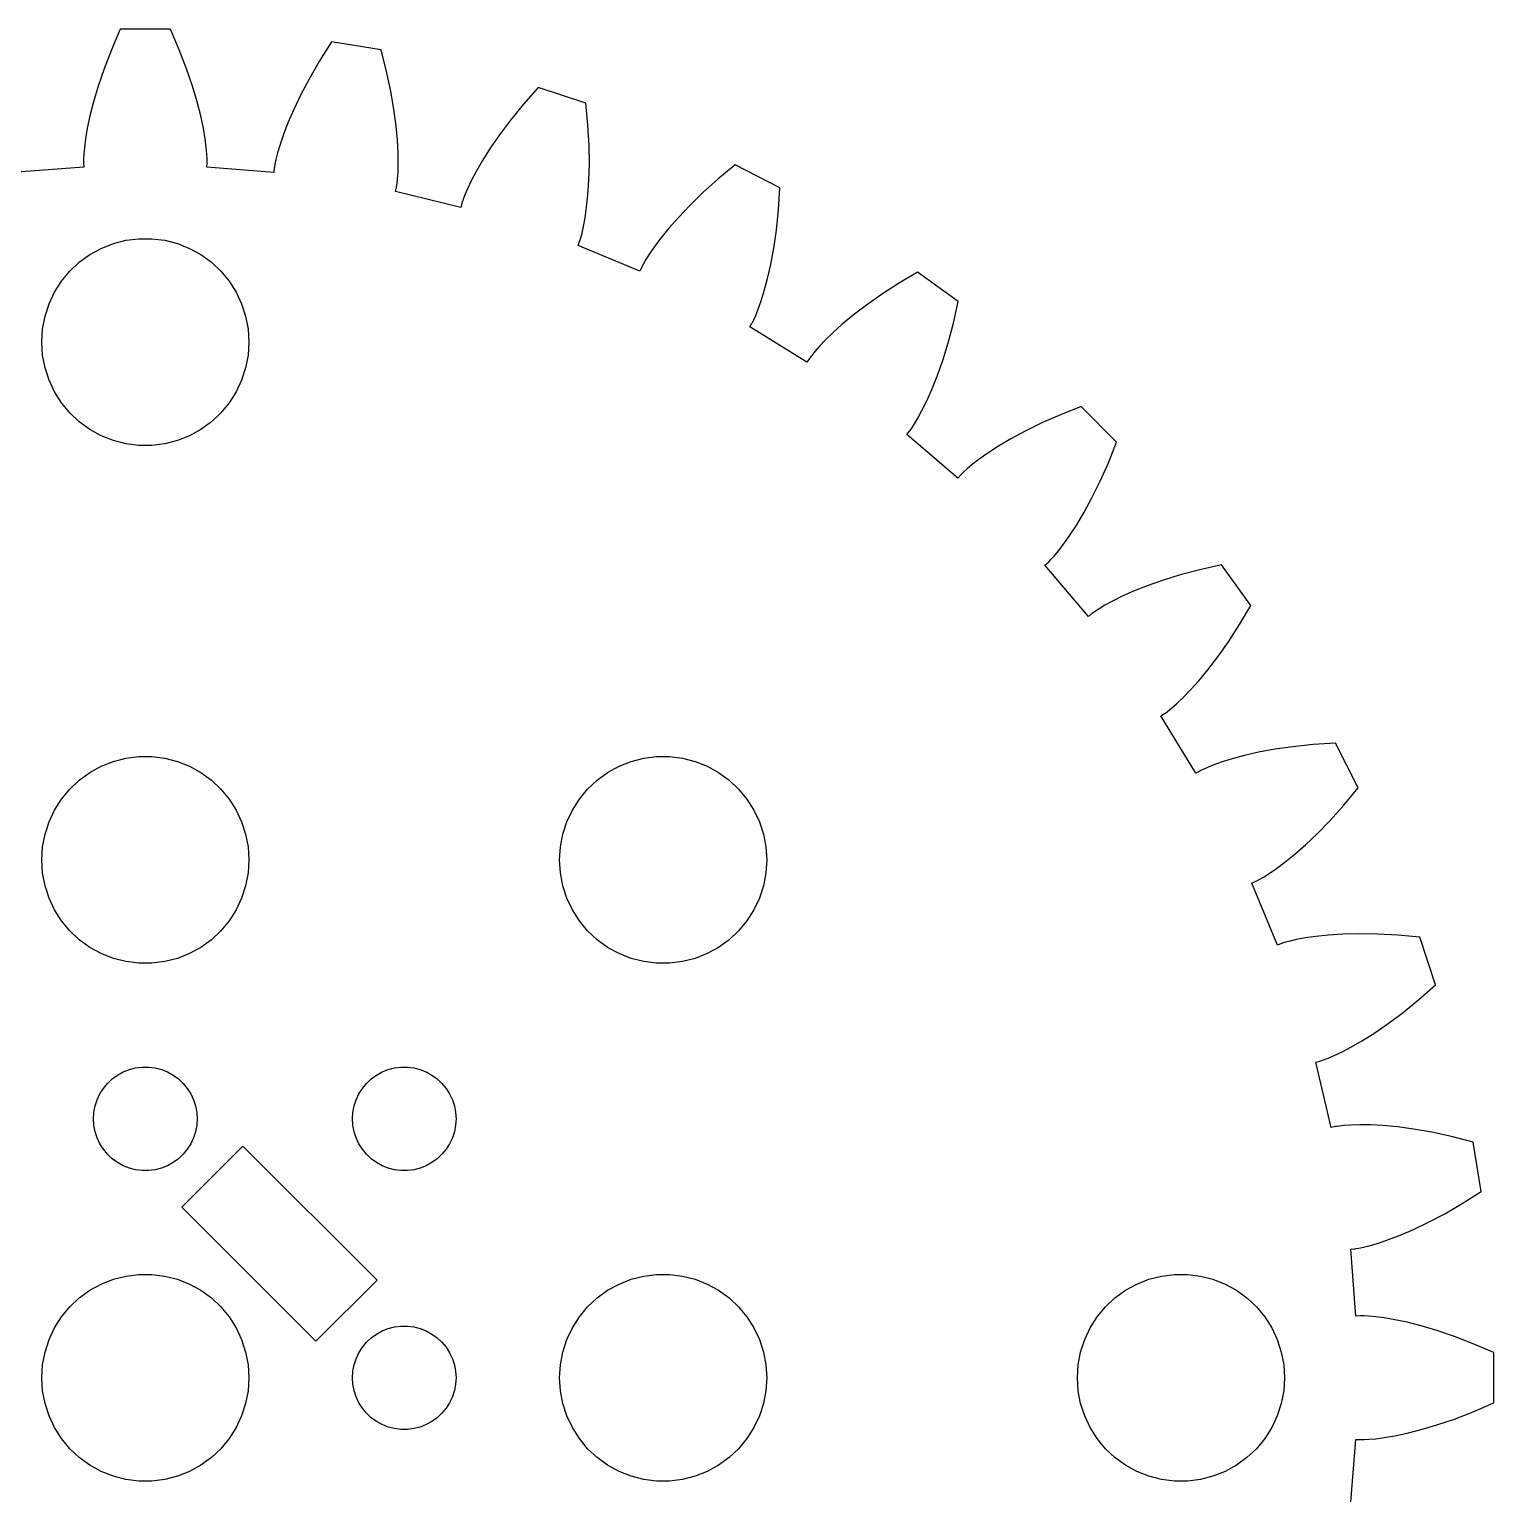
# Model space of a CAD drawing. Header units: metres. Extents: x -39 to 39, y 71 to 259.
# Drawn here: x -3.36 to 39.06, y 216.64 to 259.06 of the extents above; entities that cross this region are included whole.
import ezdxf

# ---------------------------------------------------------------- set-up
doc = ezdxf.new("R2010")
doc.units = ezdxf.units.M

msp = doc.modelspace()

# ---------------------------------------------------------------- linework, layer by layer
for p, q in [((-0.727402, 259.06), (-0.983231, 258.468)), ((0.727402, 259.06), (-0.727402, 259.06)), ((0.983231, 258.468), (0.727402, 259.06)), ((-0.983231, 258.468), (-1.1951, 257.919)), ((1.1951, 257.919), (0.983231, 258.468)), ((5.39183, 258.693), (5.0466, 258.148)), ((6.82874, 258.465), (5.39183, 258.693)), ((6.98885, 257.841), (6.82874, 258.465)), ((5.0466, 258.148), (4.75145, 257.639)), ((-1.1951, 257.919), (-1.36684, 257.415)), ((1.36684, 257.415), (1.1951, 257.919)), ((4.75145, 257.639), (4.50298, 257.168)), ((7.11221, 257.265), (6.98885, 257.841)), ((-1.36684, 257.415), (-1.50243, 256.958)), ((1.50243, 256.958), (1.36684, 257.415)), ((4.50298, 257.168), (4.29761, 256.738)), ((7.20299, 256.741), (7.11221, 257.265)), ((11.3783, 257.373), (10.9522, 256.889)), ((12.7619, 256.923), (11.3783, 257.373)), ((-1.50243, 256.958), (-1.60591, 256.551)), ((1.60591, 256.551), (1.50243, 256.958)), ((4.29761, 256.738), (4.13165, 256.352)), ((7.26546, 256.268), (7.20299, 256.741)), ((10.9522, 256.889), (10.581, 256.432)), ((12.8224, 256.281), (12.7619, 256.923)), ((-1.60591, 256.551), (-1.68147, 256.194)), ((1.68147, 256.194), (1.60591, 256.551)), ((4.13165, 256.352), (4.00127, 256.012)), ((7.30394, 255.85), (7.26546, 256.268)), ((10.581, 256.432), (10.2619, 256.006)), ((12.8542, 255.694), (12.8224, 256.281)), ((-1.73337, 255.89), (-1.76591, 255.64)), ((-1.68147, 256.194), (-1.73337, 255.89)), ((1.73337, 255.89), (1.68147, 256.194)), ((1.76591, 255.64), (1.73337, 255.89)), ((4.00127, 256.012), (3.90248, 255.72)), ((7.32281, 255.486), (7.30394, 255.85)), ((10.2619, 256.006), (9.99182, 255.614)), ((-1.78348, 255.445), (-1.79051, 255.305)), ((-1.76591, 255.64), (-1.78348, 255.445)), ((1.78348, 255.445), (1.76591, 255.64)), ((1.79051, 255.305), (1.78348, 255.445)), ((3.83121, 255.478), (3.78329, 255.288)), ((3.90248, 255.72), (3.83121, 255.478)), ((7.32652, 255.177), (7.32281, 255.486)), ((9.99182, 255.614), (9.7675, 255.258)), ((12.8618, 255.161), (12.8542, 255.694)), ((-1.78416, 255.063), (-3.72354, 254.917)), ((-1.79051, 255.305), (-1.79146, 255.221)), ((-1.79146, 255.221), (-1.79077, 255.193)), ((-1.79077, 255.193), (-1.78416, 255.063)), ((1.78448, 255.069), (1.79077, 255.193)), ((3.72285, 254.91), (1.78448, 255.069)), ((1.79146, 255.221), (1.79051, 255.305)), ((1.79077, 255.193), (1.79146, 255.221)), ((3.73665, 255.04), (3.72285, 254.91)), ((3.74036, 255.068), (3.73665, 255.04)), ((3.75444, 255.15), (3.74036, 255.068)), ((3.78329, 255.288), (3.75444, 255.15)), ((7.31955, 254.925), (7.32652, 255.177)), ((9.7675, 255.258), (9.58549, 254.943)), ((12.8496, 254.685), (12.8618, 255.161)), ((17.0846, 255.133), (16.5881, 254.722)), ((18.3809, 254.472), (17.0846, 255.133)), ((7.27916, 254.507), (7.29138, 254.59)), ((7.29138, 254.59), (7.30634, 254.73)), ((7.30634, 254.73), (7.31955, 254.925)), ((9.44223, 254.67), (9.33398, 254.442)), ((9.58549, 254.943), (9.44223, 254.67)), ((12.8221, 254.266), (12.8496, 254.685)), ((16.5881, 254.722), (16.15, 254.329)), ((7.24858, 254.359), (7.27411, 254.48)), ((9.13821, 253.898), (7.24858, 254.359)), ((7.27411, 254.48), (7.27916, 254.507)), ((9.20697, 254.13), (9.18008, 254.051)), ((9.2569, 254.261), (9.20697, 254.13)), ((9.33398, 254.442), (9.2569, 254.261)), ((12.7838, 253.903), (12.8221, 254.266)), ((16.15, 254.329), (15.7682, 253.958)), ((18.3402, 253.829), (18.3809, 254.472)), ((9.17209, 254.024), (9.13821, 253.898)), ((9.18008, 254.051), (9.17209, 254.024)), ((12.7393, 253.598), (12.7838, 253.903)), ((15.7682, 253.958), (15.44, 253.612)), ((18.2797, 253.244), (18.3402, 253.829)), ((12.6493, 253.159), (12.693, 253.35)), ((12.693, 253.35), (12.7393, 253.598)), ((15.1628, 253.296), (14.9337, 253.013)), ((15.44, 253.612), (15.1628, 253.296)), ((-1.27733, 252.714), (-0.927048, 252.853)), ((-0.927048, 252.853), (-0.562134, 252.947)), ((-0.562134, 252.947), (-0.18837, 252.994)), ((-0.18837, 252.994), (0.18837, 252.994)), ((0.18837, 252.994), (0.562134, 252.947)), ((0.562134, 252.947), (0.927048, 252.853)), ((0.927048, 252.853), (1.27733, 252.714)), ((12.5342, 252.802), (12.5783, 252.917)), ((12.5783, 252.917), (12.5876, 252.944)), ((12.5876, 252.944), (12.6127, 253.024)), ((12.6127, 253.024), (12.6493, 253.159)), ((14.9337, 253.013), (14.7495, 252.766)), ((18.2039, 252.716), (18.2797, 253.244)), ((-1.91226, 252.312), (-1.60747, 252.533)), ((-1.60747, 252.533), (-1.27733, 252.714)), ((1.27733, 252.714), (1.60747, 252.533)), ((1.60747, 252.533), (1.91226, 252.312)), ((14.3286, 252.051), (12.5342, 252.802)), ((14.6069, 252.557), (14.5026, 252.391)), ((14.7495, 252.766), (14.6069, 252.557)), ((18.1174, 252.248), (18.2039, 252.716)), ((-2.42705, 251.763), (-2.1869, 252.054)), ((-2.1869, 252.054), (-1.91226, 252.312)), ((1.91226, 252.312), (2.1869, 252.054)), ((2.1869, 252.054), (2.42705, 251.763)), ((14.3817, 252.17), (14.3286, 252.051)), ((14.3938, 252.195), (14.3817, 252.17)), ((14.4328, 252.27), (14.3938, 252.195)), ((14.5026, 252.391), (14.4328, 252.27)), ((18.0246, 251.838), (18.1174, 252.248)), ((22.3703, 252.028), (21.8155, 251.699)), ((23.5472, 251.172), (22.3703, 252.028)), ((-2.62891, 251.445), (-2.42705, 251.763)), ((2.42705, 251.763), (2.62891, 251.445)), ((17.9301, 251.486), (18.0246, 251.838)), ((21.8155, 251.699), (21.3214, 251.38)), ((-2.78932, 251.104), (-2.62891, 251.445)), ((2.62891, 251.445), (2.78932, 251.104)), ((17.7538, 250.954), (17.8384, 251.192)), ((17.8384, 251.192), (17.9301, 251.486)), ((21.3214, 251.38), (20.8862, 251.073)), ((23.4064, 250.543), (23.5472, 251.172)), ((-2.97633, 250.376), (-2.90575, 250.746)), ((-2.90575, 250.746), (-2.78932, 251.104)), ((2.78932, 251.104), (2.90575, 250.746)), ((2.90575, 250.746), (2.97633, 250.376)), ((17.6235, 250.644), (17.6808, 250.772)), ((17.6808, 250.772), (17.7538, 250.954)), ((20.508, 250.783), (20.1848, 250.514)), ((20.8862, 251.073), (20.508, 250.783)), ((-3, 250), (-2.97633, 250.376)), ((2.97633, 250.376), (3, 250)), ((17.5112, 250.437), (17.5728, 250.544)), ((19.1661, 249.415), (17.5112, 250.437)), ((17.5728, 250.544), (17.5862, 250.569)), ((17.5862, 250.569), (17.6235, 250.644)), ((20.1848, 250.514), (19.9142, 250.27)), ((23.2551, 249.975), (23.4064, 250.543)), ((-2.97633, 249.624), (-3, 250)), ((3, 250), (2.97633, 249.624)), ((19.5202, 249.872), (19.3912, 249.724)), ((19.6936, 250.055), (19.5202, 249.872)), ((19.9142, 250.27), (19.6936, 250.055)), ((23.0978, 249.466), (23.2551, 249.975)), ((-2.90575, 249.254), (-2.97633, 249.624)), ((2.97633, 249.624), (2.90575, 249.254)), ((19.2371, 249.524), (19.1661, 249.415)), ((19.253, 249.547), (19.2371, 249.524)), ((19.3032, 249.615), (19.253, 249.547)), ((19.3912, 249.724), (19.3032, 249.615)), ((22.939, 249.017), (23.0978, 249.466)), ((-2.78932, 248.896), (-2.90575, 249.254)), ((2.90575, 249.254), (2.78932, 248.896)), ((22.7832, 248.626), (22.939, 249.017)), ((-2.62891, 248.555), (-2.78932, 248.896)), ((2.78932, 248.896), (2.62891, 248.555)), ((22.6349, 248.294), (22.7832, 248.626)), ((-2.42705, 248.237), (-2.62891, 248.555)), ((-2.1869, 247.946), (-2.42705, 248.237)), ((2.42705, 248.237), (2.1869, 247.946)), ((2.62891, 248.555), (2.42705, 248.237)), ((22.4982, 248.017), (22.6349, 248.294)), ((-1.91226, 247.688), (-2.1869, 247.946)), ((2.1869, 247.946), (1.91226, 247.688)), ((22.2769, 247.627), (22.3775, 247.796)), ((22.3775, 247.796), (22.4982, 248.017)), ((26.5058, 247.896), (25.9677, 247.658)), ((27.105, 248.134), (26.5058, 247.896)), ((28.1337, 247.105), (27.105, 248.134)), ((-1.60747, 247.467), (-1.91226, 247.688)), ((-1.27733, 247.286), (-1.60747, 247.467)), ((1.60747, 247.467), (1.27733, 247.286)), ((1.91226, 247.688), (1.60747, 247.467)), ((22.057, 247.323), (22.1346, 247.419)), ((23.5317, 246.055), (22.057, 247.323)), ((22.1346, 247.419), (22.1517, 247.441)), ((22.1517, 247.441), (22.2003, 247.51)), ((22.2003, 247.51), (22.2769, 247.627)), ((25.4899, 247.423), (25.071, 247.196)), ((25.9677, 247.658), (25.4899, 247.423)), ((-0.927048, 247.147), (-1.27733, 247.286)), ((-0.562134, 247.053), (-0.927048, 247.147)), ((-0.18837, 247.006), (-0.562134, 247.053)), ((0.18837, 247.006), (-0.18837, 247.006)), ((0.562134, 247.053), (0.18837, 247.006)), ((0.927048, 247.147), (0.562134, 247.053)), ((1.27733, 247.286), (0.927048, 247.147)), ((24.7098, 246.981), (24.4043, 246.782)), ((25.071, 247.196), (24.7098, 246.981)), ((27.8963, 246.506), (28.1337, 247.105)), ((24.1527, 246.604), (23.9529, 246.45)), ((24.4043, 246.782), (24.1527, 246.604)), ((27.6578, 245.968), (27.8963, 246.506)), ((23.6189, 246.151), (23.5317, 246.055)), ((23.6382, 246.172), (23.6189, 246.151)), ((23.6983, 246.23), (23.6382, 246.172)), ((23.8023, 246.324), (23.6983, 246.23)), ((23.9529, 246.45), (23.8023, 246.324)), ((27.4229, 245.49), (27.6578, 245.968)), ((27.1958, 245.071), (27.4229, 245.49)), ((26.9809, 244.71), (27.1958, 245.071)), ((26.6041, 244.153), (26.7823, 244.404)), ((26.7823, 244.404), (26.9809, 244.71)), ((26.3245, 243.802), (26.4502, 243.953)), ((26.4502, 243.953), (26.6041, 244.153)), ((26.0597, 243.536), (26.1514, 243.619)), ((27.3178, 242.053), (26.0597, 243.536)), ((26.1514, 243.619), (26.1717, 243.638)), ((26.1717, 243.638), (26.2305, 243.698)), ((26.2305, 243.698), (26.3245, 243.802)), ((31.1724, 243.547), (30.5434, 243.406)), ((32.0275, 242.37), (31.1724, 243.547)), ((29.4659, 243.098), (29.0167, 242.939)), ((29.9747, 243.255), (29.4659, 243.098)), ((30.5434, 243.406), (29.9747, 243.255)), ((28.6263, 242.783), (28.2935, 242.635)), ((29.0167, 242.939), (28.6263, 242.783)), ((27.6273, 242.277), (27.5099, 242.2)), ((27.7957, 242.378), (27.6273, 242.277)), ((28.0172, 242.498), (27.7957, 242.378)), ((28.2935, 242.635), (28.0172, 242.498)), ((31.6993, 241.816), (32.0275, 242.37)), ((27.4191, 242.135), (27.3178, 242.053)), ((27.4413, 242.152), (27.4191, 242.135)), ((27.5099, 242.2), (27.4413, 242.152)), ((31.3796, 241.321), (31.6993, 241.816)), ((31.0728, 240.886), (31.3796, 241.321)), ((30.7829, 240.508), (31.0728, 240.886)), ((30.2702, 239.914), (30.5141, 240.185)), ((30.5141, 240.185), (30.7829, 240.508)), ((29.8716, 239.52), (30.0549, 239.694)), ((30.0549, 239.694), (30.2702, 239.914)), ((29.5473, 239.253), (29.6148, 239.303)), ((29.6148, 239.303), (29.7239, 239.391)), ((29.7239, 239.391), (29.8716, 239.52)), ((29.4207, 239.17), (29.5243, 239.237)), ((30.4313, 237.508), (29.4207, 239.17)), ((29.5243, 239.237), (29.5473, 239.253)), ((-0.562134, 237.947), (-0.18837, 237.994)), ((-0.18837, 237.994), (0.18837, 237.994)), ((0.18837, 237.994), (0.562134, 237.947)), ((14.4379, 237.947), (14.8116, 237.994)), ((14.8116, 237.994), (15.1884, 237.994)), ((15.1884, 237.994), (15.5621, 237.947)), ((31.8379, 238.025), (31.4861, 237.93)), ((32.2479, 238.117), (31.8379, 238.025)), ((32.7164, 238.204), (32.2479, 238.117)), ((33.2435, 238.28), (32.7164, 238.204)), ((33.8289, 238.34), (33.2435, 238.28)), ((34.4722, 238.381), (33.8289, 238.34)), ((35.1327, 237.085), (34.4722, 238.381)), ((-1.60747, 237.533), (-1.27733, 237.714)), ((-1.27733, 237.714), (-0.927048, 237.853)), ((-0.927048, 237.853), (-0.562134, 237.947)), ((0.562134, 237.947), (0.927048, 237.853)), ((0.927048, 237.853), (1.27733, 237.714)), ((1.27733, 237.714), (1.60747, 237.533)), ((13.3925, 237.533), (13.7227, 237.714)), ((13.7227, 237.714), (14.0729, 237.853)), ((14.0729, 237.853), (14.4379, 237.947)), ((15.5621, 237.947), (15.927, 237.853)), ((15.927, 237.853), (16.2773, 237.714)), ((16.2773, 237.714), (16.6075, 237.533)), ((30.5441, 237.573), (30.4313, 237.508)), ((30.5688, 237.586), (30.5441, 237.573)), ((30.6441, 237.623), (30.5688, 237.586)), ((30.772, 237.681), (30.6441, 237.623)), ((30.9541, 237.754), (30.772, 237.681)), ((31.1917, 237.838), (30.9541, 237.754)), ((31.4861, 237.93), (31.1917, 237.838)), ((-2.1869, 237.054), (-1.91226, 237.312)), ((-1.91226, 237.312), (-1.60747, 237.533)), ((1.60747, 237.533), (1.91226, 237.312)), ((1.91226, 237.312), (2.1869, 237.054)), ((12.8131, 237.054), (13.0877, 237.312)), ((13.0877, 237.312), (13.3925, 237.533)), ((16.6075, 237.533), (16.9123, 237.312)), ((16.9123, 237.312), (17.1869, 237.054)), ((-2.62891, 236.445), (-2.42705, 236.763)), ((-2.42705, 236.763), (-2.1869, 237.054)), ((2.1869, 237.054), (2.42705, 236.763)), ((2.42705, 236.763), (2.62891, 236.445)), ((12.3711, 236.445), (12.5729, 236.763)), ((12.5729, 236.763), (12.8131, 237.054)), ((17.1869, 237.054), (17.427, 236.763)), ((17.427, 236.763), (17.6289, 236.445)), ((34.7217, 236.588), (35.1327, 237.085)), ((-2.78932, 236.104), (-2.62891, 236.445)), ((2.62891, 236.445), (2.78932, 236.104)), ((12.2107, 236.104), (12.3711, 236.445)), ((17.6289, 236.445), (17.7893, 236.104)), ((34.3286, 236.15), (34.7217, 236.588)), ((-2.90575, 235.746), (-2.78932, 236.104)), ((2.78932, 236.104), (2.90575, 235.746)), ((12.0942, 235.746), (12.2107, 236.104)), ((17.7893, 236.104), (17.9057, 235.746)), ((33.9575, 235.768), (34.3286, 236.15)), ((-2.97633, 235.376), (-2.90575, 235.746)), ((2.90575, 235.746), (2.97633, 235.376)), ((12.0237, 235.376), (12.0942, 235.746)), ((17.9057, 235.746), (17.9763, 235.376)), ((33.2961, 235.163), (33.6121, 235.44)), ((33.6121, 235.44), (33.9575, 235.768)), ((-3, 235), (-2.97633, 235.376)), ((2.97633, 235.376), (3, 235)), ((12, 235), (12.0237, 235.376)), ((17.9763, 235.376), (18, 235)), ((33.0128, 234.934), (33.2961, 235.163)), ((-2.97633, 234.624), (-3, 235)), ((-2.90575, 234.254), (-2.97633, 234.624)), ((2.97633, 234.624), (2.90575, 234.254)), ((3, 235), (2.97633, 234.624)), ((12.0237, 234.624), (12, 235)), ((12.0942, 234.254), (12.0237, 234.624)), ((17.9763, 234.624), (17.9057, 234.254)), ((18, 235), (17.9763, 234.624)), ((32.3914, 234.503), (32.5575, 234.607)), ((32.5575, 234.607), (32.7656, 234.749)), ((32.7656, 234.749), (33.0128, 234.934)), ((-2.78932, 233.896), (-2.90575, 234.254)), ((2.90575, 234.254), (2.78932, 233.896)), ((12.2107, 233.896), (12.0942, 234.254)), ((17.9057, 234.254), (17.7893, 233.896)), ((32.0573, 234.331), (32.1701, 234.382)), ((32.7955, 232.532), (32.0573, 234.331)), ((32.1701, 234.382), (32.1954, 234.394)), ((32.1954, 234.394), (32.2699, 234.433)), ((32.2699, 234.433), (32.3914, 234.503)), ((-2.62891, 233.555), (-2.78932, 233.896)), ((2.78932, 233.896), (2.62891, 233.555)), ((12.3711, 233.555), (12.2107, 233.896)), ((17.7893, 233.896), (17.6289, 233.555)), ((-2.42705, 233.237), (-2.62891, 233.555)), ((2.62891, 233.555), (2.42705, 233.237)), ((12.5729, 233.237), (12.3711, 233.555)), ((17.6289, 233.555), (17.427, 233.237)), ((-2.1869, 232.946), (-2.42705, 233.237)), ((-1.91226, 232.688), (-2.1869, 232.946)), ((2.1869, 232.946), (1.91226, 232.688)), ((2.42705, 233.237), (2.1869, 232.946)), ((12.8131, 232.946), (12.5729, 233.237)), ((13.0877, 232.688), (12.8131, 232.946)), ((17.1869, 232.946), (16.9123, 232.688)), ((17.427, 233.237), (17.1869, 232.946)), ((-1.60747, 232.467), (-1.91226, 232.688)), ((1.91226, 232.688), (1.60747, 232.467)), ((13.3925, 232.467), (13.0877, 232.688)), ((16.9123, 232.688), (16.6075, 232.467)), ((32.9171, 232.578), (32.7955, 232.532)), ((32.9435, 232.588), (32.9171, 232.578)), ((33.0238, 232.613), (32.9435, 232.588)), ((33.159, 232.649), (33.0238, 232.613)), ((33.3503, 232.693), (33.159, 232.649)), ((33.5982, 232.739), (33.3503, 232.693)), ((33.9033, 232.784), (33.5982, 232.739)), ((34.2656, 232.822), (33.9033, 232.784)), ((34.6851, 232.85), (34.2656, 232.822)), ((35.1614, 232.862), (34.6851, 232.85)), ((35.6938, 232.854), (35.1614, 232.862)), ((36.2815, 232.822), (35.6938, 232.854)), ((36.9232, 232.762), (36.2815, 232.822)), ((37.3728, 231.378), (36.9232, 232.762)), ((-1.27733, 232.286), (-1.60747, 232.467)), ((-0.927048, 232.147), (-1.27733, 232.286)), ((-0.562134, 232.053), (-0.927048, 232.147)), ((-0.18837, 232.006), (-0.562134, 232.053)), ((0.562134, 232.053), (0.18837, 232.006)), ((0.927048, 232.147), (0.562134, 232.053)), ((1.27733, 232.286), (0.927048, 232.147)), ((1.60747, 232.467), (1.27733, 232.286)), ((13.7227, 232.286), (13.3925, 232.467)), ((14.0729, 232.147), (13.7227, 232.286)), ((14.4379, 232.053), (14.0729, 232.147)), ((14.8116, 232.006), (14.4379, 232.053)), ((15.5621, 232.053), (15.1884, 232.006)), ((15.927, 232.147), (15.5621, 232.053)), ((16.2773, 232.286), (15.927, 232.147)), ((16.6075, 232.467), (16.2773, 232.286)), ((0.18837, 232.006), (-0.18837, 232.006)), ((15.1884, 232.006), (14.8116, 232.006)), ((36.8892, 230.952), (37.3728, 231.378)), ((36.4324, 230.581), (36.8892, 230.952)), ((36.0061, 230.262), (36.4324, 230.581)), ((35.2581, 229.768), (35.6136, 229.992)), ((35.6136, 229.992), (36.0061, 230.262)), ((34.6695, 229.442), (34.9425, 229.585)), ((34.9425, 229.585), (35.2581, 229.768)), ((33.9045, 229.14), (34.0238, 229.172)), ((34.3522, 227.247), (33.9045, 229.14)), ((34.0238, 229.172), (34.0507, 229.18)), ((34.0507, 229.18), (34.1304, 229.207)), ((34.1304, 229.207), (34.2613, 229.257)), ((34.2613, 229.257), (34.4417, 229.334)), ((34.4417, 229.334), (34.6695, 229.442)), ((-1.09344, 228.527), (-0.956131, 228.656)), ((-0.956131, 228.656), (-0.803726, 228.766)), ((-0.803726, 228.766), (-0.638657, 228.857)), ((-0.638657, 228.857), (-0.463516, 228.927)), ((-0.463516, 228.927), (-0.281067, 228.973)), ((-0.281067, 228.973), (-0.094177, 228.997)), ((-0.094177, 228.997), (0.094177, 228.997)), ((0.094177, 228.997), (0.281067, 228.973)), ((0.281067, 228.973), (0.463516, 228.927)), ((0.463516, 228.927), (0.638657, 228.857)), ((0.638657, 228.857), (0.803726, 228.766)), ((0.803726, 228.766), (0.956131, 228.656)), ((0.956131, 228.656), (1.09344, 228.527)), ((6.40654, 228.527), (6.54385, 228.656)), ((6.54385, 228.656), (6.69626, 228.766)), ((6.69626, 228.766), (6.86133, 228.857)), ((6.86133, 228.857), (7.03647, 228.927)), ((7.03647, 228.927), (7.21892, 228.973)), ((7.21892, 228.973), (7.40581, 228.997)), ((7.40581, 228.997), (7.59418, 228.997)), ((7.59418, 228.997), (7.78107, 228.973)), ((7.78107, 228.973), (7.96352, 228.927)), ((7.96352, 228.927), (8.13866, 228.857)), ((8.13866, 228.857), (8.30373, 228.766)), ((8.30373, 228.766), (8.45613, 228.656)), ((8.45613, 228.656), (8.59344, 228.527)), ((-1.31445, 228.223), (-1.21352, 228.382)), ((-1.21352, 228.382), (-1.09344, 228.527)), ((1.09344, 228.527), (1.21352, 228.382)), ((1.21352, 228.382), (1.31445, 228.223)), ((6.18553, 228.223), (6.28647, 228.382)), ((6.28647, 228.382), (6.40654, 228.527)), ((8.59344, 228.527), (8.71352, 228.382)), ((8.71352, 228.382), (8.81445, 228.223)), ((-1.48816, 227.688), (-1.45287, 227.873)), ((-1.45287, 227.873), (-1.39465, 228.052)), ((-1.39465, 228.052), (-1.31445, 228.223)), ((1.31445, 228.223), (1.39465, 228.052)), ((1.39465, 228.052), (1.45287, 227.873)), ((1.45287, 227.873), (1.48816, 227.688)), ((6.01183, 227.688), (6.04712, 227.873)), ((6.04712, 227.873), (6.10533, 228.052)), ((6.10533, 228.052), (6.18553, 228.223)), ((8.81445, 228.223), (8.89465, 228.052)), ((8.89465, 228.052), (8.95287, 227.873)), ((8.95287, 227.873), (8.98816, 227.688)), ((-1.5, 227.5), (-1.48816, 227.688)), ((-1.48816, 227.312), (-1.5, 227.5)), ((1.48816, 227.688), (1.5, 227.5)), ((1.5, 227.5), (1.48816, 227.312)), ((6, 227.5), (6.01183, 227.688)), ((6.01183, 227.312), (6, 227.5)), ((8.98816, 227.688), (9, 227.5)), ((9, 227.5), (8.98816, 227.312)), ((-1.45287, 227.127), (-1.48816, 227.312)), ((-1.39465, 226.948), (-1.45287, 227.127)), ((1.45287, 227.127), (1.39465, 226.948)), ((1.48816, 227.312), (1.45287, 227.127)), ((6.04712, 227.127), (6.01183, 227.312)), ((6.10533, 226.948), (6.04712, 227.127)), ((8.95287, 227.127), (8.89465, 226.948)), ((8.98816, 227.312), (8.95287, 227.127)), ((34.4795, 227.274), (34.3522, 227.247)), ((34.5071, 227.279), (34.4795, 227.274)), ((34.5903, 227.291), (34.5071, 227.279)), ((34.7296, 227.306), (34.5903, 227.291)), ((34.9253, 227.32), (34.7296, 227.306)), ((35.1774, 227.327), (34.9253, 227.32)), ((35.4857, 227.323), (35.1774, 227.327)), ((35.8496, 227.304), (35.4857, 227.323)), ((36.2682, 227.265), (35.8496, 227.304)), ((36.7405, 227.203), (36.2682, 227.265)), ((37.2652, 227.112), (36.7405, 227.203)), ((37.8407, 226.989), (37.2652, 227.112)), ((38.465, 226.829), (37.8407, 226.989)), ((-1.31445, 226.777), (-1.39465, 226.948)), ((-1.21352, 226.618), (-1.31445, 226.777)), ((-1.09344, 226.473), (-1.21352, 226.618)), ((1.05664, 224.943), (2.8244, 226.711)), ((1.21352, 226.618), (1.09344, 226.473)), ((1.31445, 226.777), (1.21352, 226.618)), ((1.39465, 226.948), (1.31445, 226.777)), ((2.8244, 226.711), (6.71112, 222.824)), ((6.18553, 226.777), (6.10533, 226.948)), ((6.28647, 226.618), (6.18553, 226.777)), ((6.40654, 226.473), (6.28647, 226.618)), ((8.71352, 226.618), (8.59344, 226.473)), ((8.81445, 226.777), (8.71352, 226.618)), ((8.89465, 226.948), (8.81445, 226.777)), ((38.6926, 225.392), (38.465, 226.829)), ((-0.956131, 226.344), (-1.09344, 226.473)), ((-0.803726, 226.234), (-0.956131, 226.344)), ((-0.638657, 226.143), (-0.803726, 226.234)), ((-0.463516, 226.073), (-0.638657, 226.143)), ((0.638657, 226.143), (0.463516, 226.073)), ((0.803726, 226.234), (0.638657, 226.143)), ((0.956131, 226.344), (0.803726, 226.234)), ((1.09344, 226.473), (0.956131, 226.344)), ((6.54385, 226.344), (6.40654, 226.473)), ((6.69626, 226.234), (6.54385, 226.344)), ((6.86133, 226.143), (6.69626, 226.234)), ((7.03647, 226.073), (6.86133, 226.143)), ((8.13866, 226.143), (7.96352, 226.073)), ((8.30373, 226.234), (8.13866, 226.143)), ((8.45613, 226.344), (8.30373, 226.234)), ((8.59344, 226.473), (8.45613, 226.344)), ((-0.281067, 226.027), (-0.463516, 226.073)), ((-0.094177, 226.003), (-0.281067, 226.027)), ((0.094177, 226.003), (-0.094177, 226.003)), ((0.281067, 226.027), (0.094177, 226.003)), ((0.463516, 226.073), (0.281067, 226.027)), ((7.21892, 226.027), (7.03647, 226.073)), ((7.40581, 226.003), (7.21892, 226.027)), ((7.59418, 226.003), (7.40581, 226.003)), ((7.78107, 226.027), (7.59418, 226.003)), ((7.96352, 226.073), (7.78107, 226.027)), ((38.1483, 225.047), (38.6926, 225.392)), ((4.94334, 221.057), (1.05664, 224.943)), ((37.6391, 224.751), (38.1483, 225.047)), ((36.7382, 224.298), (37.1682, 224.503)), ((37.1682, 224.503), (37.6391, 224.751)), ((35.7198, 223.902), (36.0118, 224.001)), ((36.0118, 224.001), (36.352, 224.132)), ((36.352, 224.132), (36.7382, 224.298)), ((34.9168, 223.724), (35.0398, 223.737)), ((35.063, 221.784), (34.9168, 223.724)), ((35.0398, 223.737), (35.0676, 223.74)), ((35.0676, 223.74), (35.1505, 223.754)), ((35.1505, 223.754), (35.2876, 223.783)), ((35.2876, 223.783), (35.4778, 223.831)), ((35.4778, 223.831), (35.7198, 223.902)), ((-1.60747, 222.533), (-1.27733, 222.714)), ((-1.27733, 222.714), (-0.927048, 222.853)), ((-0.927048, 222.853), (-0.562134, 222.947)), ((-0.562134, 222.947), (-0.18837, 222.994)), ((-0.18837, 222.994), (0.18837, 222.994)), ((0.18837, 222.994), (0.562134, 222.947)), ((0.562134, 222.947), (0.927048, 222.853)), ((0.927048, 222.853), (1.27733, 222.714)), ((1.27733, 222.714), (1.60747, 222.533)), ((6.71112, 222.824), (4.94334, 221.057)), ((13.3925, 222.533), (13.7227, 222.714)), ((13.7227, 222.714), (14.0729, 222.853)), ((14.0729, 222.853), (14.4379, 222.947)), ((14.4379, 222.947), (14.8116, 222.994)), ((14.8116, 222.994), (15.1884, 222.994)), ((15.1884, 222.994), (15.5621, 222.947)), ((15.5621, 222.947), (15.927, 222.853)), ((15.927, 222.853), (16.2773, 222.714)), ((16.2773, 222.714), (16.6075, 222.533)), ((28.3925, 222.533), (28.7227, 222.714)), ((28.7227, 222.714), (29.0729, 222.853)), ((29.0729, 222.853), (29.4379, 222.947)), ((29.4379, 222.947), (29.8116, 222.994)), ((29.8116, 222.994), (30.1884, 222.994)), ((30.1884, 222.994), (30.5621, 222.947)), ((30.5621, 222.947), (30.927, 222.853)), ((30.927, 222.853), (31.2773, 222.714)), ((31.2773, 222.714), (31.6075, 222.533)), ((-2.1869, 222.054), (-1.91226, 222.312)), ((-1.91226, 222.312), (-1.60747, 222.533)), ((1.60747, 222.533), (1.91226, 222.312)), ((1.91226, 222.312), (2.1869, 222.054)), ((12.8131, 222.054), (13.0877, 222.312)), ((13.0877, 222.312), (13.3925, 222.533)), ((16.6075, 222.533), (16.9123, 222.312)), ((16.9123, 222.312), (17.1869, 222.054)), ((27.8131, 222.054), (28.0877, 222.312)), ((28.0877, 222.312), (28.3925, 222.533)), ((31.6075, 222.533), (31.9123, 222.312)), ((31.9123, 222.312), (32.1869, 222.054)), ((-2.42705, 221.763), (-2.1869, 222.054)), ((2.1869, 222.054), (2.42705, 221.763)), ((12.5729, 221.763), (12.8131, 222.054)), ((17.1869, 222.054), (17.427, 221.763)), ((27.5729, 221.763), (27.8131, 222.054)), ((32.1869, 222.054), (32.427, 221.763)), ((-2.78932, 221.104), (-2.62891, 221.445)), ((-2.62891, 221.445), (-2.42705, 221.763)), ((2.42705, 221.763), (2.62891, 221.445)), ((2.62891, 221.445), (2.78932, 221.104)), ((7.03647, 221.427), (7.21892, 221.473)), ((7.21892, 221.473), (7.40581, 221.497)), ((7.40581, 221.497), (7.59418, 221.497)), ((7.59418, 221.497), (7.78107, 221.473)), ((7.78107, 221.473), (7.96352, 221.427)), ((12.2107, 221.104), (12.3711, 221.445)), ((12.3711, 221.445), (12.5729, 221.763)), ((17.427, 221.763), (17.6289, 221.445)), ((17.6289, 221.445), (17.7893, 221.104)), ((27.2107, 221.104), (27.3711, 221.445)), ((27.3711, 221.445), (27.5729, 221.763)), ((32.427, 221.763), (32.6289, 221.445)), ((32.6289, 221.445), (32.7893, 221.104)), ((35.1929, 221.791), (35.063, 221.784)), ((35.2209, 221.791), (35.1929, 221.791)), ((35.305, 221.791), (35.2209, 221.791)), ((35.445, 221.783), (35.305, 221.791)), ((35.6404, 221.766), (35.445, 221.783)), ((35.8905, 221.733), (35.6404, 221.766)), ((36.1944, 221.681), (35.8905, 221.733)), ((36.5508, 221.606), (36.1944, 221.681)), ((36.9582, 221.502), (36.5508, 221.606)), ((37.415, 221.367), (36.9582, 221.502)), ((-2.90575, 220.746), (-2.78932, 221.104)), ((2.78932, 221.104), (2.90575, 220.746)), ((6.28647, 220.882), (6.40654, 221.027)), ((6.40654, 221.027), (6.54385, 221.156)), ((6.54385, 221.156), (6.69626, 221.266)), ((6.69626, 221.266), (6.86133, 221.357)), ((6.86133, 221.357), (7.03647, 221.427)), ((7.96352, 221.427), (8.13866, 221.357)), ((8.13866, 221.357), (8.30373, 221.266)), ((8.30373, 221.266), (8.45613, 221.156)), ((8.45613, 221.156), (8.59344, 221.027)), ((8.59344, 221.027), (8.71352, 220.882)), ((12.0942, 220.746), (12.2107, 221.104)), ((17.7893, 221.104), (17.9057, 220.746)), ((27.0942, 220.746), (27.2107, 221.104)), ((32.7893, 221.104), (32.9057, 220.746)), ((37.919, 221.195), (37.415, 221.367)), ((38.4681, 220.983), (37.919, 221.195)), ((-2.97633, 220.376), (-2.90575, 220.746)), ((2.90575, 220.746), (2.97633, 220.376)), ((6.10533, 220.552), (6.18553, 220.723)), ((6.18553, 220.723), (6.28647, 220.882)), ((8.71352, 220.882), (8.81445, 220.723)), ((8.81445, 220.723), (8.89465, 220.552)), ((12.0237, 220.376), (12.0942, 220.746)), ((17.9057, 220.746), (17.9763, 220.376)), ((27.0237, 220.376), (27.0942, 220.746)), ((32.9057, 220.746), (32.9763, 220.376)), ((39.0597, 220.727), (38.4681, 220.983)), ((39.0597, 219.273), (39.0597, 220.727)), ((-3, 220), (-2.97633, 220.376)), ((2.97633, 220.376), (3, 220)), ((6, 220), (6.01183, 220.188)), ((6.01183, 220.188), (6.04712, 220.373)), ((6.04712, 220.373), (6.10533, 220.552)), ((8.89465, 220.552), (8.95287, 220.373)), ((8.95287, 220.373), (8.98816, 220.188)), ((8.98816, 220.188), (9, 220)), ((12, 220), (12.0237, 220.376)), ((17.9763, 220.376), (18, 220)), ((27, 220), (27.0237, 220.376)), ((32.9763, 220.376), (33, 220)), ((-2.97633, 219.624), (-3, 220)), ((3, 220), (2.97633, 219.624)), ((6.01183, 219.812), (6, 220)), ((6.04712, 219.627), (6.01183, 219.812)), ((8.98816, 219.812), (8.95287, 219.627)), ((9, 220), (8.98816, 219.812)), ((12.0237, 219.624), (12, 220)), ((18, 220), (17.9763, 219.624)), ((27.0237, 219.624), (27, 220)), ((33, 220), (32.9763, 219.624)), ((-2.90575, 219.254), (-2.97633, 219.624)), ((2.97633, 219.624), (2.90575, 219.254)), ((6.10533, 219.448), (6.04712, 219.627)), ((6.18553, 219.277), (6.10533, 219.448)), ((8.89465, 219.448), (8.81445, 219.277)), ((8.95287, 219.627), (8.89465, 219.448)), ((12.0942, 219.254), (12.0237, 219.624)), ((17.9763, 219.624), (17.9057, 219.254)), ((27.0942, 219.254), (27.0237, 219.624)), ((32.9763, 219.624), (32.9057, 219.254)), ((-2.78932, 218.896), (-2.90575, 219.254)), ((-2.62891, 218.555), (-2.78932, 218.896)), ((2.78932, 218.896), (2.62891, 218.555)), ((2.90575, 219.254), (2.78932, 218.896)), ((6.28647, 219.118), (6.18553, 219.277)), ((6.40654, 218.973), (6.28647, 219.118)), ((6.54385, 218.844), (6.40654, 218.973)), ((8.59344, 218.973), (8.45613, 218.844)), ((8.71352, 219.118), (8.59344, 218.973)), ((8.81445, 219.277), (8.71352, 219.118)), ((12.2107, 218.896), (12.0942, 219.254)), ((12.3711, 218.555), (12.2107, 218.896)), ((17.7893, 218.896), (17.6289, 218.555)), ((17.9057, 219.254), (17.7893, 218.896)), ((27.2107, 218.896), (27.0942, 219.254)), ((27.3711, 218.555), (27.2107, 218.896)), ((32.7893, 218.896), (32.6289, 218.555)), ((32.9057, 219.254), (32.7893, 218.896)), ((37.919, 218.805), (38.4681, 219.017)), ((38.4681, 219.017), (39.0597, 219.273)), ((-2.42705, 218.237), (-2.62891, 218.555)), ((2.62891, 218.555), (2.42705, 218.237)), ((6.69626, 218.734), (6.54385, 218.844)), ((6.86133, 218.643), (6.69626, 218.734)), ((7.03647, 218.573), (6.86133, 218.643)), ((7.21892, 218.527), (7.03647, 218.573)), ((7.40581, 218.503), (7.21892, 218.527)), ((7.59418, 218.503), (7.40581, 218.503)), ((7.78107, 218.527), (7.59418, 218.503)), ((7.96352, 218.573), (7.78107, 218.527)), ((8.13866, 218.643), (7.96352, 218.573)), ((8.30373, 218.734), (8.13866, 218.643)), ((8.45613, 218.844), (8.30373, 218.734)), ((12.5729, 218.237), (12.3711, 218.555)), ((17.6289, 218.555), (17.427, 218.237)), ((27.5729, 218.237), (27.3711, 218.555)), ((32.6289, 218.555), (32.427, 218.237)), ((36.5508, 218.394), (36.9582, 218.498)), ((36.9582, 218.498), (37.415, 218.633)), ((37.415, 218.633), (37.919, 218.805)), ((-2.1869, 217.946), (-2.42705, 218.237)), ((2.42705, 218.237), (2.1869, 217.946)), ((12.8131, 217.946), (12.5729, 218.237)), ((17.427, 218.237), (17.1869, 217.946)), ((27.8131, 217.946), (27.5729, 218.237)), ((32.427, 218.237), (32.1869, 217.946)), ((34.9104, 216.277), (35.0694, 218.216)), ((35.0694, 218.216), (35.1929, 218.209)), ((35.1929, 218.209), (35.2209, 218.209)), ((35.2209, 218.209), (35.305, 218.209)), ((35.305, 218.209), (35.445, 218.217)), ((35.445, 218.217), (35.6404, 218.234)), ((35.6404, 218.234), (35.8905, 218.267)), ((35.8905, 218.267), (36.1944, 218.319)), ((36.1944, 218.319), (36.5508, 218.394)), ((-1.91226, 217.688), (-2.1869, 217.946)), ((-1.60747, 217.467), (-1.91226, 217.688)), ((1.91226, 217.688), (1.60747, 217.467)), ((2.1869, 217.946), (1.91226, 217.688)), ((13.0877, 217.688), (12.8131, 217.946)), ((13.3925, 217.467), (13.0877, 217.688)), ((16.9123, 217.688), (16.6075, 217.467)), ((17.1869, 217.946), (16.9123, 217.688)), ((28.0877, 217.688), (27.8131, 217.946)), ((28.3925, 217.467), (28.0877, 217.688)), ((31.9123, 217.688), (31.6075, 217.467)), ((32.1869, 217.946), (31.9123, 217.688)), ((-1.27733, 217.286), (-1.60747, 217.467)), ((-0.927048, 217.147), (-1.27733, 217.286)), ((1.27733, 217.286), (0.927048, 217.147)), ((1.60747, 217.467), (1.27733, 217.286)), ((13.7227, 217.286), (13.3925, 217.467)), ((14.0729, 217.147), (13.7227, 217.286)), ((16.2773, 217.286), (15.927, 217.147)), ((16.6075, 217.467), (16.2773, 217.286)), ((28.7227, 217.286), (28.3925, 217.467)), ((29.0729, 217.147), (28.7227, 217.286)), ((31.2773, 217.286), (30.927, 217.147)), ((31.6075, 217.467), (31.2773, 217.286)), ((-0.562134, 217.053), (-0.927048, 217.147)), ((-0.18837, 217.006), (-0.562134, 217.053)), ((0.18837, 217.006), (-0.18837, 217.006)), ((0.562134, 217.053), (0.18837, 217.006)), ((0.927048, 217.147), (0.562134, 217.053)), ((14.4379, 217.053), (14.0729, 217.147)), ((14.8116, 217.006), (14.4379, 217.053)), ((15.1884, 217.006), (14.8116, 217.006)), ((15.5621, 217.053), (15.1884, 217.006)), ((15.927, 217.147), (15.5621, 217.053)), ((29.4379, 217.053), (29.0729, 217.147)), ((29.8116, 217.006), (29.4379, 217.053)), ((30.1884, 217.006), (29.8116, 217.006)), ((30.5621, 217.053), (30.1884, 217.006)), ((30.927, 217.147), (30.5621, 217.053))]:
    msp.add_line(p, q)

doc.saveas('drawing.dxf')
